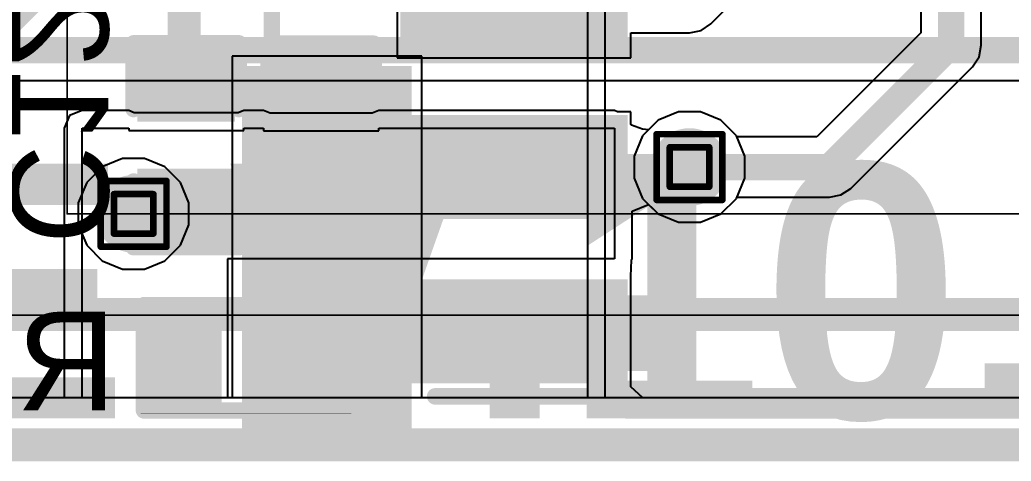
# Model space of a CAD drawing. Header units: inches. Extents: x -6 to 5433, y -4 to 5447.
# Drawn here: x 26.64 to 34.29, y -3.63 to -0.22 of the extents above; entities that cross this region are included whole.
import ezdxf

# ---------------------------------------------------------------- set-up
doc = ezdxf.new("R2010")
doc.units = ezdxf.units.IN
for name, color, linetype in [('Board_outline', 216, 'Continuous'), ('Bottom Layer', 5, 'Continuous'), ('Bottom Overlay', 54, 'Continuous'), ('Bottom Paste', 16, 'Continuous'), ('Bottom Solder', 6, 'Continuous'), ('Drill Drawing', 1, 'Continuous'), ('Ground', 16, 'Continuous'), ('Mechanical 4', 56, 'Continuous'), ('Power', 76, 'Continuous'), ('Top Layer', 1, 'Continuous'), ('Top Overlay', 2, 'Continuous'), ('Top Paste', 8, 'Continuous'), ('Top Solder', 216, 'Continuous'), ('Via Holes', 16, 'Continuous')]:
    doc.layers.add(name, color=color, linetype=linetype)
doc.styles.add('Arial', font='', dxfattribs={"height": 0.2})
doc.styles.add('Arial_Bold', font='', dxfattribs={"height": 0.2})
doc.styles.get('Arial').set_extended_font_data('Arial')
doc.styles.get('Arial_Bold').set_extended_font_data('Arial', bold=True)

# ---------------------------------------------------------------- blocks, each defined once
blk = doc.blocks.new('SOIC_8_0_154___3_90___W______B_25')
at = {"layer": 'Bottom Layer'}
for points in [[(-1.925, 2.205), (-1.925, 1.605), (-3.475, 1.605), (-3.475, 2.205)], [(3.475, 2.205), (3.475, 1.605), (1.925, 1.605), (1.925, 2.205)], [(-1.925, 0.935), (-1.925, 0.335), (-3.475, 0.335), (-3.475, 0.935)], [(3.475, 0.935), (3.475, 0.335), (1.925, 0.335), (1.925, 0.935)], [(-1.925, -0.335), (-1.925, -0.935), (-3.475, -0.935), (-3.475, -0.335)], [(3.475, -0.335), (3.475, -0.935), (1.925, -0.935), (1.925, -0.335)], [(-1.925, -1.605), (-1.925, -2.205), (-3.475, -2.205), (-3.475, -1.605)], [(3.475, -1.605), (3.475, -2.205), (1.925, -2.205), (1.925, -1.605)]]:
    blk.add_hatch(color=5, dxfattribs=at).paths.add_polyline_path(points)
at = {"layer": 'Bottom Overlay'}
blk.add_hatch(color=54, dxfattribs=at).paths.add_polyline_path([(-1.8381, -2.2098), (-1.4825, -2.2098), (-1.4825, -1.6256), (-1.8381, -1.6256)])
at = {"layer": 'Bottom Paste'}
for points in [[(-1.925, 2.205), (-1.925, 1.605), (-3.475, 1.605), (-3.475, 2.205)], [(3.475, 2.205), (3.475, 1.605), (1.925, 1.605), (1.925, 2.205)], [(-1.925, 0.935), (-1.925, 0.335), (-3.475, 0.335), (-3.475, 0.935)], [(3.475, 0.935), (3.475, 0.335), (1.925, 0.335), (1.925, 0.935)], [(-1.925, -0.335), (-1.925, -0.935), (-3.475, -0.935), (-3.475, -0.335)], [(3.475, -0.335), (3.475, -0.935), (1.925, -0.935), (1.925, -0.335)], [(-1.925, -1.605), (-1.925, -2.205), (-3.475, -2.205), (-3.475, -1.605)], [(3.475, -1.605), (3.475, -2.205), (1.925, -2.205), (1.925, -1.605)]]:
    blk.add_hatch(color=16, dxfattribs=at).paths.add_polyline_path(points)
at = {"layer": 'Bottom Solder'}
for points in [[(-1.8234, 2.3066), (-1.8234, 1.5034), (-3.5766, 1.5034), (-3.5766, 2.3066)], [(3.5766, 2.3066), (3.5766, 1.5034), (1.8234, 1.5034), (1.8234, 2.3066)], [(-1.8234, 1.0366), (-1.8234, 0.2334), (-3.5766, 0.2334), (-3.5766, 1.0366)], [(3.5766, 1.0366), (3.5766, 0.2334), (1.8234, 0.2334), (1.8234, 1.0366)], [(-1.8234, -0.2334), (-1.8234, -1.0366), (-3.5766, -1.0366), (-3.5766, -0.2334)], [(3.5766, -0.2334), (3.5766, -1.0366), (1.8234, -1.0366), (1.8234, -0.2334)], [(-1.8234, -1.5034), (-1.8234, -2.3066), (-3.5766, -2.3066), (-3.5766, -1.5034)], [(3.5766, -1.5034), (3.5766, -2.3066), (1.8234, -2.3066), (1.8234, -1.5034)]]:
    blk.add_hatch(color=6, dxfattribs=at).paths.add_polyline_path(points)
at = {"layer": 'Bottom Overlay'}
for points in [[(-1.8288, 2.5146, 0.127, 0.127, 0), (1.8034, 2.5146, 0.127, 0.127, 0)], [(-3.794, -1.8034, 0.127, 0.127, 0), (-3.667, -1.9304, 0.127, 0.127, 0)], [(-3.794, -2.0574, 0.127, 0.127, 0), (-3.794, -1.8034, 0.127, 0.127, 0)], [(-3.794, -2.0574, 0.127, 0.127, 0), (-3.667, -1.9304, 0.127, 0.127, 0)], [(-1.8288, -2.5146, 0.127, 0.127, 0), (1.8034, -2.5146, 0.127, 0.127, 0)]]:
    blk.add_lwpolyline(points, format="xyseb", dxfattribs=at)
for points in [[(-1.8605, 2.5146, 0.0635, 0.0635, 1), (-1.7971, 2.5146, 0.0635, 0.0635, 1)], [(1.7716, 2.5146, 0.0635, 0.0635, 1), (1.8352, 2.5146, 0.0635, 0.0635, 1)], [(-3.8258, -1.8034, 0.0635, 0.0635, 1), (-3.7623, -1.8034, 0.0635, 0.0635, 1)], [(-3.8258, -1.8034, 0.0635, 0.0635, 1), (-3.7623, -1.8034, 0.0635, 0.0635, 1)], [(-3.6988, -1.9304, 0.0635, 0.0635, 1), (-3.6353, -1.9304, 0.0635, 0.0635, 1)], [(-3.6988, -1.9304, 0.0635, 0.0635, 1), (-3.6353, -1.9304, 0.0635, 0.0635, 1)], [(-3.8258, -2.0574, 0.0635, 0.0635, 1), (-3.7623, -2.0574, 0.0635, 0.0635, 1)], [(-3.8258, -2.0574, 0.0635, 0.0635, 1), (-3.7623, -2.0574, 0.0635, 0.0635, 1)], [(-1.8605, -2.5146, 0.0635, 0.0635, 1), (-1.7971, -2.5146, 0.0635, 0.0635, 1)], [(1.7716, -2.5146, 0.0635, 0.0635, 1), (1.8352, -2.5146, 0.0635, 0.0635, 1)]]:
    blk.add_lwpolyline(points, format="xyseb", close=True, dxfattribs=at)
blk = doc.blocks.new('R___0402_B_27')
at = {"layer": 'Bottom Layer'}
for points in [[(-0.2413, 0.3175), (-0.2413, -0.3175), (-0.6985, -0.3175), (-0.6985, 0.3175)], [(0.6985, 0.3175), (0.6985, -0.3175), (0.2413, -0.3175), (0.2413, 0.3175)]]:
    blk.add_hatch(color=5, dxfattribs=at).paths.add_polyline_path(points)
at = {"layer": 'Bottom Paste'}
for points in [[(-0.2413, 0.3175), (-0.2413, -0.3175), (-0.6985, -0.3175), (-0.6985, 0.3175)], [(0.6985, 0.3175), (0.6985, -0.3175), (0.2413, -0.3175), (0.2413, 0.3175)]]:
    blk.add_hatch(color=16, dxfattribs=at).paths.add_polyline_path(points)
at = {"layer": 'Bottom Solder'}
for points in [[(-0.1863, 0.3725), (-0.1863, -0.3725), (-0.7535, -0.3725), (-0.7535, 0.3725)], [(0.7535, 0.3725), (0.7535, -0.3725), (0.1863, -0.3725), (0.1863, 0.3725)]]:
    blk.add_hatch(color=6, dxfattribs=at).paths.add_polyline_path(points)
at = {"layer": 'Bottom Overlay'}
for points in [[(-0.7874, 0.4064, 0.127, 0.127, 0), (-0.7874, -0.4064, 0.127, 0.127, 0)], [(0.7874, 0.4064, 0.127, 0.127, 0), (-0.7874, 0.4064, 0.127, 0.127, 0)], [(0.7874, 0.4064, 0.127, 0.127, 0), (0.7874, -0.4064, 0.127, 0.127, 0)], [(0.8128, 0.4318, 0.00323, 0.00323, 0), (-0.8128, 0.4318, 0.00323, 0.00323, 0)], [(0.7874, -0.4064, 0.127, 0.127, 0), (-0.7874, -0.4064, 0.127, 0.127, 0)]]:
    blk.add_lwpolyline(points, format="xyseb", dxfattribs=at)
for points in [[(-0.8191, 0.4064, 0.0635, 0.0635, 1), (-0.7556, 0.4064, 0.0635, 0.0635, 1)], [(-0.8191, 0.4064, 0.0635, 0.0635, 1), (-0.7556, 0.4064, 0.0635, 0.0635, 1)], [(0.7556, 0.4064, 0.0635, 0.0635, 1), (0.8191, 0.4064, 0.0635, 0.0635, 1)], [(0.7556, 0.4064, 0.0635, 0.0635, 1), (0.8191, 0.4064, 0.0635, 0.0635, 1)], [(-0.8136, 0.4318, 0.00161, 0.00161, 1), (-0.812, 0.4318, 0.00161, 0.00161, 1)], [(0.812, 0.4318, 0.00161, 0.00161, 1), (0.8136, 0.4318, 0.00161, 0.00161, 1)], [(-0.8191, -0.4064, 0.0635, 0.0635, 1), (-0.7556, -0.4064, 0.0635, 0.0635, 1)], [(-0.8191, -0.4064, 0.0635, 0.0635, 1), (-0.7556, -0.4064, 0.0635, 0.0635, 1)], [(0.7556, -0.4064, 0.0635, 0.0635, 1), (0.8191, -0.4064, 0.0635, 0.0635, 1)], [(0.7556, -0.4064, 0.0635, 0.0635, 1), (0.8191, -0.4064, 0.0635, 0.0635, 1)]]:
    blk.add_lwpolyline(points, format="xyseb", close=True, dxfattribs=at)
blk = doc.blocks.new('____0402_B_31')
at = {"layer": 'Bottom Layer'}
for points in [[(-0.2413, 0.3175), (-0.2413, -0.3175), (-0.6985, -0.3175), (-0.6985, 0.3175)], [(0.6985, 0.3175), (0.6985, -0.3175), (0.2413, -0.3175), (0.2413, 0.3175)]]:
    blk.add_hatch(color=5, dxfattribs=at).paths.add_polyline_path(points)
at = {"layer": 'Bottom Paste'}
for points in [[(-0.2413, 0.3175), (-0.2413, -0.3175), (-0.6985, -0.3175), (-0.6985, 0.3175)], [(0.6985, 0.3175), (0.6985, -0.3175), (0.2413, -0.3175), (0.2413, 0.3175)]]:
    blk.add_hatch(color=16, dxfattribs=at).paths.add_polyline_path(points)
at = {"layer": 'Bottom Solder'}
for points in [[(-0.1813, 0.3775), (-0.1813, -0.3775), (-0.7585, -0.3775), (-0.7585, 0.3775)], [(0.7585, 0.3775), (0.7585, -0.3775), (0.1813, -0.3775), (0.1813, 0.3775)]]:
    blk.add_hatch(color=6, dxfattribs=at).paths.add_polyline_path(points)
at = {"layer": 'Bottom Overlay'}
for points in [[(-0.7874, -0.4064, 0.127, 0.127, 0), (-0.7874, 0.4064, 0.127, 0.127, 0)], [(-0.2794, 0.4064, 0.127, 0.127, 0), (-0.7874, 0.4064, 0.127, 0.127, 0)], [(0.7874, 0.4064, 0.127, 0.127, 0), (0.2794, 0.4064, 0.127, 0.127, 0)], [(0.7874, -0.4064, 0.127, 0.127, 0), (0.7874, 0.4064, 0.127, 0.127, 0)], [(-0.2794, -0.4064, 0.127, 0.127, 0), (-0.7874, -0.4064, 0.127, 0.127, 0)], [(0.7874, -0.4064, 0.127, 0.127, 0), (0.2794, -0.4064, 0.127, 0.127, 0)]]:
    blk.add_lwpolyline(points, format="xyseb", dxfattribs=at)
for points in [[(-0.8191, 0.4064, 0.0635, 0.0635, 1), (-0.7556, 0.4064, 0.0635, 0.0635, 1)], [(-0.8191, 0.4064, 0.0635, 0.0635, 1), (-0.7556, 0.4064, 0.0635, 0.0635, 1)], [(-0.3111, 0.4064, 0.0635, 0.0635, 1), (-0.2477, 0.4064, 0.0635, 0.0635, 1)], [(0.2477, 0.4064, 0.0635, 0.0635, 1), (0.3111, 0.4064, 0.0635, 0.0635, 1)], [(0.7556, 0.4064, 0.0635, 0.0635, 1), (0.8191, 0.4064, 0.0635, 0.0635, 1)], [(0.7556, 0.4064, 0.0635, 0.0635, 1), (0.8191, 0.4064, 0.0635, 0.0635, 1)], [(-0.8191, -0.4064, 0.0635, 0.0635, 1), (-0.7556, -0.4064, 0.0635, 0.0635, 1)], [(-0.8191, -0.4064, 0.0635, 0.0635, 1), (-0.7556, -0.4064, 0.0635, 0.0635, 1)], [(-0.3111, -0.4064, 0.0635, 0.0635, 1), (-0.2477, -0.4064, 0.0635, 0.0635, 1)], [(0.2477, -0.4064, 0.0635, 0.0635, 1), (0.3111, -0.4064, 0.0635, 0.0635, 1)], [(0.7556, -0.4064, 0.0635, 0.0635, 1), (0.8191, -0.4064, 0.0635, 0.0635, 1)], [(0.7556, -0.4064, 0.0635, 0.0635, 1), (0.8191, -0.4064, 0.0635, 0.0635, 1)]]:
    blk.add_lwpolyline(points, format="xyseb", close=True, dxfattribs=at)
blk = doc.blocks.new('C___0402_B_32')
at = {"layer": 'Bottom Layer'}
for points in [[(-0.2413, 0.3175), (-0.2413, -0.3175), (-0.6985, -0.3175), (-0.6985, 0.3175)], [(0.6985, 0.3175), (0.6985, -0.3175), (0.2413, -0.3175), (0.2413, 0.3175)]]:
    blk.add_hatch(color=5, dxfattribs=at).paths.add_polyline_path(points)
at = {"layer": 'Bottom Paste'}
for points in [[(-0.2413, 0.3175), (-0.2413, -0.3175), (-0.6985, -0.3175), (-0.6985, 0.3175)], [(0.6985, 0.3175), (0.6985, -0.3175), (0.2413, -0.3175), (0.2413, 0.3175)]]:
    blk.add_hatch(color=16, dxfattribs=at).paths.add_polyline_path(points)
at = {"layer": 'Bottom Solder'}
for points in [[(-0.1813, 0.3775), (-0.1813, -0.3775), (-0.7585, -0.3775), (-0.7585, 0.3775)], [(0.7585, 0.3775), (0.7585, -0.3775), (0.1813, -0.3775), (0.1813, 0.3775)]]:
    blk.add_hatch(color=6, dxfattribs=at).paths.add_polyline_path(points)
at = {"layer": 'Bottom Overlay'}
for points in [[(-0.7874, -0.4064, 0.127, 0.127, 0), (-0.7874, 0.4064, 0.127, 0.127, 0)], [(-0.2794, 0.4064, 0.127, 0.127, 0), (-0.7874, 0.4064, 0.127, 0.127, 0)], [(0.7874, 0.4064, 0.127, 0.127, 0), (0.2794, 0.4064, 0.127, 0.127, 0)], [(0.7874, -0.4064, 0.127, 0.127, 0), (0.7874, 0.4064, 0.127, 0.127, 0)], [(-0.2794, -0.4064, 0.127, 0.127, 0), (-0.7874, -0.4064, 0.127, 0.127, 0)], [(0.7874, -0.4064, 0.127, 0.127, 0), (0.2794, -0.4064, 0.127, 0.127, 0)]]:
    blk.add_lwpolyline(points, format="xyseb", dxfattribs=at)
for points in [[(-0.8191, 0.4064, 0.0635, 0.0635, 1), (-0.7556, 0.4064, 0.0635, 0.0635, 1)], [(-0.8191, 0.4064, 0.0635, 0.0635, 1), (-0.7556, 0.4064, 0.0635, 0.0635, 1)], [(-0.3111, 0.4064, 0.0635, 0.0635, 1), (-0.2477, 0.4064, 0.0635, 0.0635, 1)], [(0.2477, 0.4064, 0.0635, 0.0635, 1), (0.3111, 0.4064, 0.0635, 0.0635, 1)], [(0.7556, 0.4064, 0.0635, 0.0635, 1), (0.8191, 0.4064, 0.0635, 0.0635, 1)], [(0.7556, 0.4064, 0.0635, 0.0635, 1), (0.8191, 0.4064, 0.0635, 0.0635, 1)], [(-0.8191, -0.4064, 0.0635, 0.0635, 1), (-0.7556, -0.4064, 0.0635, 0.0635, 1)], [(-0.8191, -0.4064, 0.0635, 0.0635, 1), (-0.7556, -0.4064, 0.0635, 0.0635, 1)], [(-0.3111, -0.4064, 0.0635, 0.0635, 1), (-0.2477, -0.4064, 0.0635, 0.0635, 1)], [(0.2477, -0.4064, 0.0635, 0.0635, 1), (0.3111, -0.4064, 0.0635, 0.0635, 1)], [(0.7556, -0.4064, 0.0635, 0.0635, 1), (0.8191, -0.4064, 0.0635, 0.0635, 1)], [(0.7556, -0.4064, 0.0635, 0.0635, 1), (0.8191, -0.4064, 0.0635, 0.0635, 1)]]:
    blk.add_lwpolyline(points, format="xyseb", close=True, dxfattribs=at)
blk = doc.blocks.new('ADM6_30_01_5_L_4_2_A_TR_155')
at = {"layer": 'Top Overlay'}
blk.add_lwpolyline([(-11.178, 2.5, 0.2, 0.2, 0), (-11.885, 1.793, 0.2, 0.2, 0)], format="xyseb", dxfattribs=at)
blk = doc.blocks.new('SM08B_GHS_TB_LF__SN__156')
at = {"layer": 'Top Layer'}
blk.add_hatch(color=1, dxfattribs=at).paths.add_polyline_path([(-6.83, -0.2499), (-5.62, -0.2499), (-5.62, -2.9499), (-6.83, -2.9499)])
at = {"layer": 'Top Paste'}
blk.add_hatch(color=8, dxfattribs=at).paths.add_polyline_path([(-6.83, -0.2499), (-5.62, -0.2499), (-5.62, -2.9499), (-6.83, -2.9499)])
at = {"layer": 'Top Solder'}
blk.add_hatch(color=216, dxfattribs=at).paths.add_polyline_path([(-6.88, -0.1999), (-5.57, -0.1999), (-5.57, -3), (-6.88, -3)])
at = {"layer": 'Top Overlay'}
for points in [[(-6.6501, -0.0189, 0.1274, 0.1274, 0), (-6.6501, 1.3499, 0.1274, 0.1274, 0)], [(-5.389, -2.7501, 0.1274, 0.1274, 0), (5.2999, -2.7501, 0.1274, 0.1274, 0)]]:
    blk.add_lwpolyline(points, format="xyseb", dxfattribs=at)
for points in [[(-6.682, -0.0189, 0.0637, 0.0637, 1), (-6.6183, -0.0189, 0.0637, 0.0637, 1)], [(-5.4209, -2.7501, 0.0637, 0.0637, 1), (-5.3572, -2.7501, 0.0637, 0.0637, 1)]]:
    blk.add_lwpolyline(points, format="xyseb", close=True, dxfattribs=at)

msp = doc.modelspace()

# ---------------------------------------------------------------- hatches: boundary and pattern name
at = {"layer": 'Bottom Layer'}
h = msp.add_hatch(color=5, dxfattribs=at)
edge = h.paths.add_edge_path()
edge.add_arc((31.8072, -1.3605), 0.3, 0, 360)
h = msp.add_hatch(color=5, dxfattribs=at)
edge = h.paths.add_edge_path()
edge.add_arc((27.5154, -1.7221), 0.3, 0, 360)
at = {"layer": 'Ground'}
h = msp.add_hatch(color=16, dxfattribs=at)
edge = h.paths.add_edge_path()
edge.add_arc((31.8072, -1.3605), 0.3, 0, 360)
h = msp.add_hatch(color=16, dxfattribs=at)
edge = h.paths.add_edge_path()
edge.add_arc((27.5154, -1.7221), 0.3, 0, 360)
at = {"layer": 'Power'}
h = msp.add_hatch(color=76, dxfattribs=at)
edge = h.paths.add_edge_path()
edge.add_arc((31.8072, -1.3605), 0.3, 0, 360)
h = msp.add_hatch(color=76, dxfattribs=at)
edge = h.paths.add_edge_path()
edge.add_arc((27.5154, -1.7221), 0.3, 0, 360)
at = {"layer": 'Top Layer'}
h = msp.add_hatch(color=1, dxfattribs=at)
edge = h.paths.add_edge_path()
edge.add_arc((31.8072, -1.3605), 0.3, 0, 360)
h = msp.add_hatch(color=1, dxfattribs=at)
edge = h.paths.add_edge_path()
edge.add_arc((27.5154, -1.7221), 0.3, 0, 360)
at = {"layer": 'Via Holes'}
h = msp.add_hatch(color=7, dxfattribs=at)
edge = h.paths.add_edge_path()
edge.add_arc((31.8072, -1.3605), 0.15, 0, 360)
h = msp.add_hatch(color=7, dxfattribs=at)
edge = h.paths.add_edge_path()
edge.add_arc((27.5154, -1.7221), 0.15, 0, 360)

# ---------------------------------------------------------------- linework, layer by layer
at = {"layer": 'Board_outline'}
msp.add_lwpolyline([(-4.9266, -3.505, 0.254, 0.254, 0), (66.0734, -3.505, 0.254, 0.254, 0)], format="xyseb", dxfattribs=at)
at = {"layer": 'Bottom Layer'}
for p, q in [((33.5942, 2.0264), (33.5942, -0.3242)), ((34.0603, -0.4207), (34.0603, 2.0264)), ((31.972, -0.2553), (33.0523, 0.825)), ((29.5501, 0.3365), (29.5501, -0.5175)), ((31.8072, -0.3236), (31.8963, -0.3058)), ((31.8963, -0.3058), (31.972, -0.2553)), ((31.3541, -0.5175), (31.3541, -0.3236)), ((31.3541, -0.3236), (31.8072, -0.3236)), ((33.5942, -0.3242), (32.7909, -1.1274)), ((34.0426, -0.5099), (34.0603, -0.4207)), ((29.5501, -0.5175), (31.3541, -0.5175)), ((33.9921, -0.5855), (34.0426, -0.5099)), ((33.0523, -1.5253), (33.9921, -0.5855)), ((27.0203, -0.9633), (26.98, -1.0605)), ((27.1175, -0.923), (27.0203, -0.9633)), ((27.4773, -0.923), (27.1175, -0.923)), ((27.52, -0.9407), (27.4773, -0.923)), ((28.3237, -0.9407), (27.52, -0.9407)), ((28.3663, -0.923), (28.3237, -0.9407)), ((28.5187, -0.923), (28.3663, -0.923)), ((28.5684, -0.9436), (28.5187, -0.923)), ((29.358, -0.9436), (28.5684, -0.9436)), ((29.4077, -0.923), (29.358, -0.9436)), ((31.2271, -0.923), (29.4077, -0.923)), ((31.2524, -0.9335), (31.2271, -0.923)), ((31.3541, -0.9335), (31.2524, -0.9335)), ((31.3541, -1.0319), (31.3541, -0.9335)), ((31.7222, -0.9335), (31.5653, -0.9985)), ((31.8921, -0.9335), (31.7222, -0.9335)), ((32.049, -0.9985), (31.8921, -0.9335)), ((26.98, -1.0605), (26.98, -3.1425)), ((27.1175, -3.1425), (27.1175, -1.0605)), ((27.1175, -1.0605), (27.4773, -1.0605)), ((27.4773, -1.0605), (27.4773, -1.0782)), ((28.3663, -1.0782), (28.3663, -1.0605)), ((28.3663, -1.0605), (28.5187, -1.0605)), ((28.5187, -1.0605), (28.5187, -1.0811)), ((29.4077, -1.0811), (29.4077, -1.0605)), ((29.4077, -1.0605), (31.2271, -1.0605)), ((31.2271, -1.0605), (31.2271, -2.0688)), ((31.3603, -1.0375), (31.3541, -1.0319)), ((31.4432, -1.0678), (31.3603, -1.0375)), ((31.4916, -1.0722), (31.4432, -1.0678)), ((31.5653, -0.9985), (31.4916, -1.0722)), ((32.1691, -1.1186), (32.049, -0.9985)), ((27.4773, -1.0782), (28.3663, -1.0782)), ((28.5187, -1.0811), (29.4077, -1.0811)), ((32.1728, -1.1274), (32.1691, -1.1186)), ((32.7909, -1.1274), (32.1728, -1.1274)), ((32.9766, -1.5758), (33.0523, -1.5253)), ((32.049, -1.7225), (32.1691, -1.6024)), ((32.1691, -1.6024), (32.1728, -1.5936)), ((32.1728, -1.5936), (32.8874, -1.5936)), ((32.8874, -1.5936), (32.9766, -1.5758)), ((31.3646, -1.7014), (31.4916, -1.6488)), ((31.4916, -1.6488), (31.5653, -1.7225)), ((31.3646, -2.0688), (31.3646, -1.7014)), ((31.5653, -1.7225), (31.7222, -1.7875)), ((31.8921, -1.7875), (32.049, -1.7225)), ((31.7222, -1.7875), (31.8921, -1.7875)), ((31.2271, -2.0688), (28.2393, -2.0688)), ((28.2393, -2.0688), (28.2393, -3.1425)), ((31.3541, -2.2035), (31.3603, -2.0791)), ((31.3603, -2.0791), (31.3646, -2.0688)), ((31.3541, -3.0575), (31.3541, -2.2035)), ((31.3541, -2.2035), (31.3541, -2.2035)), ((31.3541, -2.2035), (31.3541, -2.2035)), ((31.4459, -3.1425), (31.3541, -3.0575)), ((26.8627, -3.1425), (24.9433, -3.1425)), ((26.98, -3.1425), (26.8627, -3.1425)), ((28.2393, -3.1425), (27.1175, -3.1425)), ((34.8583, -3.1425), (31.4459, -3.1425))]:
    msp.add_line(p, q, dxfattribs=at)
for points in [[(33.8272, -0.4207, 0.2032, 0.2032, 0), (33.8272, 2.4709, 0.2032, 0.2032, 0)], [(27.9055, -0.7063, 0.254, 0.254, 0), (27.9055, 0.5123, 0.254, 0.254, 0)], [(32.8874, -1.3605, 0.2032, 0.2032, 0), (33.8272, -0.4207, 0.2032, 0.2032, 0)], [(27.9055, -0.7063, 0.254, 0.254, 0), (27.9218, -0.7226, 0.254, 0.254, 0)], [(27.9247, -0.7255, 0.254, 0.254, 0), (28.9632, -0.7255, 0.254, 0.254, 0)], [(30.4521, -1.3605, 0.2032, 0.2032, 0), (32.8874, -1.3605, 0.2032, 0.2032, 0)], [(28.8525, -2.8337, 0.2032, 0.2032, 0), (30.4521, -2.8337, 0.2032, 0.2032, 0)]]:
    msp.add_lwpolyline(points, format="xyseb", dxfattribs=at)
for points in [[(33.7764, -0.4207, 0.1016, 0.1016, 1), (33.878, -0.4207, 0.1016, 0.1016, 1)], [(33.7764, -0.4207, 0.1016, 0.1016, 1), (33.878, -0.4207, 0.1016, 0.1016, 1)], [(27.842, -0.7063, 0.127, 0.127, 1), (27.969, -0.7063, 0.127, 0.127, 1)], [(27.842, -0.7063, 0.127, 0.127, 1), (27.969, -0.7063, 0.127, 0.127, 1)], [(27.8583, -0.7226, 0.127, 0.127, 1), (27.9853, -0.7226, 0.127, 0.127, 1)], [(27.8612, -0.7255, 0.127, 0.127, 1), (27.9882, -0.7255, 0.127, 0.127, 1)], [(28.8997, -0.7255, 0.127, 0.127, 1), (29.0267, -0.7255, 0.127, 0.127, 1)], [(30.4013, -1.3605, 0.1016, 0.1016, 1), (30.5029, -1.3605, 0.1016, 0.1016, 1)], [(32.8366, -1.3605, 0.1016, 0.1016, 1), (32.9382, -1.3605, 0.1016, 0.1016, 1)], [(32.8366, -1.3605, 0.1016, 0.1016, 1), (32.9382, -1.3605, 0.1016, 0.1016, 1)], [(28.8017, -2.8337, 0.1016, 0.1016, 1), (28.9033, -2.8337, 0.1016, 0.1016, 1)], [(30.4013, -2.8337, 0.1016, 0.1016, 1), (30.5029, -2.8337, 0.1016, 0.1016, 1)]]:
    msp.add_lwpolyline(points, format="xyseb", close=True, dxfattribs=at)
at = {"layer": 'Drill Drawing'}
for points in [[(31.5532, -1.1065, 0.0508, 0.0508, 0), (32.0612, -1.1065, 0.0508, 0.0508, 0)], [(31.5532, -1.6145, 0.0508, 0.0508, 0), (31.5532, -1.1065, 0.0508, 0.0508, 0)], [(32.0612, -1.6145, 0.0508, 0.0508, 0), (32.0612, -1.1065, 0.0508, 0.0508, 0)], [(31.6548, -1.2081, 0.0508, 0.0508, 0), (31.9596, -1.2081, 0.0508, 0.0508, 0)], [(31.6548, -1.5129, 0.0508, 0.0508, 0), (31.6548, -1.2081, 0.0508, 0.0508, 0)], [(31.9596, -1.5129, 0.0508, 0.0508, 0), (31.9596, -1.2081, 0.0508, 0.0508, 0)], [(27.2614, -1.4681, 0.0508, 0.0508, 0), (27.7694, -1.4681, 0.0508, 0.0508, 0)], [(27.2614, -1.9761, 0.0508, 0.0508, 0), (27.2614, -1.4681, 0.0508, 0.0508, 0)], [(27.7694, -1.9761, 0.0508, 0.0508, 0), (27.7694, -1.4681, 0.0508, 0.0508, 0)], [(31.6548, -1.5129, 0.0508, 0.0508, 0), (31.9596, -1.5129, 0.0508, 0.0508, 0)], [(27.363, -1.5697, 0.0508, 0.0508, 0), (27.6678, -1.5697, 0.0508, 0.0508, 0)], [(27.363, -1.8745, 0.0508, 0.0508, 0), (27.363, -1.5697, 0.0508, 0.0508, 0)], [(27.6678, -1.8745, 0.0508, 0.0508, 0), (27.6678, -1.5697, 0.0508, 0.0508, 0)], [(31.5532, -1.6145, 0.0508, 0.0508, 0), (32.0612, -1.6145, 0.0508, 0.0508, 0)], [(27.363, -1.8745, 0.0508, 0.0508, 0), (27.6678, -1.8745, 0.0508, 0.0508, 0)], [(27.2614, -1.9761, 0.0508, 0.0508, 0), (27.7694, -1.9761, 0.0508, 0.0508, 0)]]:
    msp.add_lwpolyline(points, format="xyseb", dxfattribs=at)
for points in [[(31.5405, -1.1065, 0.0254, 0.0254, 1), (31.5659, -1.1065, 0.0254, 0.0254, 1)], [(31.5405, -1.1065, 0.0254, 0.0254, 1), (31.5659, -1.1065, 0.0254, 0.0254, 1)], [(32.0485, -1.1065, 0.0254, 0.0254, 1), (32.0739, -1.1065, 0.0254, 0.0254, 1)], [(32.0485, -1.1065, 0.0254, 0.0254, 1), (32.0739, -1.1065, 0.0254, 0.0254, 1)], [(31.6421, -1.2081, 0.0254, 0.0254, 1), (31.6675, -1.2081, 0.0254, 0.0254, 1)], [(31.6421, -1.2081, 0.0254, 0.0254, 1), (31.6675, -1.2081, 0.0254, 0.0254, 1)], [(31.9469, -1.2081, 0.0254, 0.0254, 1), (31.9723, -1.2081, 0.0254, 0.0254, 1)], [(31.9469, -1.2081, 0.0254, 0.0254, 1), (31.9723, -1.2081, 0.0254, 0.0254, 1)], [(27.2487, -1.4681, 0.0254, 0.0254, 1), (27.2741, -1.4681, 0.0254, 0.0254, 1)], [(27.2487, -1.4681, 0.0254, 0.0254, 1), (27.2741, -1.4681, 0.0254, 0.0254, 1)], [(27.7567, -1.4681, 0.0254, 0.0254, 1), (27.7821, -1.4681, 0.0254, 0.0254, 1)], [(27.7567, -1.4681, 0.0254, 0.0254, 1), (27.7821, -1.4681, 0.0254, 0.0254, 1)], [(31.6421, -1.5129, 0.0254, 0.0254, 1), (31.6675, -1.5129, 0.0254, 0.0254, 1)], [(31.6421, -1.5129, 0.0254, 0.0254, 1), (31.6675, -1.5129, 0.0254, 0.0254, 1)], [(31.9469, -1.5129, 0.0254, 0.0254, 1), (31.9723, -1.5129, 0.0254, 0.0254, 1)], [(31.9469, -1.5129, 0.0254, 0.0254, 1), (31.9723, -1.5129, 0.0254, 0.0254, 1)], [(27.3503, -1.5697, 0.0254, 0.0254, 1), (27.3757, -1.5697, 0.0254, 0.0254, 1)], [(27.3503, -1.5697, 0.0254, 0.0254, 1), (27.3757, -1.5697, 0.0254, 0.0254, 1)], [(27.6551, -1.5697, 0.0254, 0.0254, 1), (27.6805, -1.5697, 0.0254, 0.0254, 1)], [(27.6551, -1.5697, 0.0254, 0.0254, 1), (27.6805, -1.5697, 0.0254, 0.0254, 1)], [(31.5405, -1.6145, 0.0254, 0.0254, 1), (31.5659, -1.6145, 0.0254, 0.0254, 1)], [(31.5405, -1.6145, 0.0254, 0.0254, 1), (31.5659, -1.6145, 0.0254, 0.0254, 1)], [(32.0485, -1.6145, 0.0254, 0.0254, 1), (32.0739, -1.6145, 0.0254, 0.0254, 1)], [(32.0485, -1.6145, 0.0254, 0.0254, 1), (32.0739, -1.6145, 0.0254, 0.0254, 1)], [(27.3503, -1.8745, 0.0254, 0.0254, 1), (27.3757, -1.8745, 0.0254, 0.0254, 1)], [(27.3503, -1.8745, 0.0254, 0.0254, 1), (27.3757, -1.8745, 0.0254, 0.0254, 1)], [(27.6551, -1.8745, 0.0254, 0.0254, 1), (27.6805, -1.8745, 0.0254, 0.0254, 1)], [(27.6551, -1.8745, 0.0254, 0.0254, 1), (27.6805, -1.8745, 0.0254, 0.0254, 1)], [(27.2487, -1.9761, 0.0254, 0.0254, 1), (27.2741, -1.9761, 0.0254, 0.0254, 1)], [(27.2487, -1.9761, 0.0254, 0.0254, 1), (27.2741, -1.9761, 0.0254, 0.0254, 1)], [(27.7567, -1.9761, 0.0254, 0.0254, 1), (27.7821, -1.9761, 0.0254, 0.0254, 1)], [(27.7567, -1.9761, 0.0254, 0.0254, 1), (27.7821, -1.9761, 0.0254, 0.0254, 1)]]:
    msp.add_lwpolyline(points, format="xyseb", close=True, dxfattribs=at)
at = {"layer": 'Ground'}
for p, q in [((17.5521, -0.691), (38.5611, -0.691)), ((31.7222, -0.9335), (31.5653, -0.9985)), ((31.8921, -0.9335), (31.7222, -0.9335)), ((32.049, -0.9985), (31.8921, -0.9335)), ((31.5653, -0.9985), (31.4452, -1.1186)), ((32.1691, -1.1186), (32.049, -0.9985)), ((31.4452, -1.1186), (31.3802, -1.2756)), ((32.2342, -1.2756), (32.1691, -1.1186)), ((27.4305, -1.2951), (27.2735, -1.3601)), ((27.6003, -1.2951), (27.4305, -1.2951)), ((27.7573, -1.3601), (27.6003, -1.2951)), ((31.3802, -1.2756), (31.3802, -1.4454)), ((32.2342, -1.4454), (32.2342, -1.2756)), ((27.2735, -1.3601), (27.1534, -1.4802)), ((27.8774, -1.4802), (27.7573, -1.3601)), ((31.3802, -1.4454), (31.4452, -1.6024)), ((32.1691, -1.6024), (32.2342, -1.4454)), ((27.1534, -1.4802), (27.0884, -1.6372)), ((27.9424, -1.6372), (27.8774, -1.4802)), ((31.4452, -1.6024), (31.5653, -1.7225)), ((32.049, -1.7225), (32.1691, -1.6024)), ((27.0884, -1.6372), (27.0884, -1.807)), ((27.9424, -1.807), (27.9424, -1.6372)), ((31.5653, -1.7225), (31.7222, -1.7875)), ((31.8921, -1.7875), (32.049, -1.7225)), ((27.0884, -1.807), (27.1534, -1.964)), ((27.8774, -1.964), (27.9424, -1.807)), ((31.7222, -1.7875), (31.8921, -1.7875)), ((27.1534, -1.964), (27.2735, -2.0841)), ((27.7573, -2.0841), (27.8774, -1.964)), ((27.2735, -2.0841), (27.4305, -2.1491)), ((27.6003, -2.1491), (27.7573, -2.0841)), ((27.4305, -2.1491), (27.6003, -2.1491)), ((36.6572, -3.1425), (23.4537, -3.1425))]:
    msp.add_line(p, q, dxfattribs=at)
msp.add_lwpolyline([(17.5521, -0.4579, 0.2032, 0.2032, 0), (38.5611, -0.4579, 0.2032, 0.2032, 0)], format="xyseb", dxfattribs=at)
at = {"layer": 'Mechanical 4'}
for points in [[(27.0021, -1.7221, 0.0127, 0.0127, 0), (27.0021, 2.3279, 0.0127, 0.0127, 0)], [(27.0021, -1.7221, 0.0127, 0.0127, 0), (45.2521, -1.7221, 0.0127, 0.0127, 0)], [(-2.5, -2.5, 0.254, 0.254, 0), (67.5, -2.5, 0.254, 0.254, 0)], [(-2.5028, -2.505, 0.0127, 0.0127, 0), (67.4972, -2.505, 0.0127, 0.0127, 0)]]:
    msp.add_lwpolyline(points, format="xyseb", dxfattribs=at)
msp.add_lwpolyline([(26.9989, -1.7221, 0.00635, 0.00635, 1), (27.0053, -1.7221, 0.00635, 0.00635, 1)], format="xyseb", close=True, dxfattribs=at)
msp.add_lwpolyline([(26.9989, -1.7221, 0.00635, 0.00635, 1), (27.0053, -1.7221, 0.00635, 0.00635, 1)], format="xyseb", close=True, dxfattribs=at)
at = {"layer": 'Power'}
msp.add_line((36.6572, -3.1425), (23.4537, -3.1425), dxfattribs=at)
at = {"layer": 'Top Layer'}
for p, q in [((31.0198, -0.0254), (31.0198, -3.1425)), ((31.1572, -3.1425), (31.1572, -0.0254)), ((29.7393, -0.5045), (28.2753, -0.5045)), ((28.2753, -0.5045), (28.2753, -3.1425)), ((29.7393, -3.1425), (29.7393, -0.5045)), ((27.4305, -1.2951), (27.2735, -1.3601)), ((27.6003, -1.2951), (27.4305, -1.2951)), ((27.7573, -1.3601), (27.6003, -1.2951)), ((27.2735, -1.3601), (27.1534, -1.4802)), ((27.8774, -1.4802), (27.7573, -1.3601)), ((27.1534, -1.4802), (27.0884, -1.6372)), ((27.9424, -1.6372), (27.8774, -1.4802)), ((27.0884, -1.6372), (27.0884, -1.807)), ((27.9424, -1.807), (27.9424, -1.6372)), ((27.0884, -1.807), (27.1534, -1.964)), ((27.8774, -1.964), (27.9424, -1.807)), ((27.1534, -1.964), (27.2735, -2.0841)), ((27.7573, -2.0841), (27.8774, -1.964)), ((27.2735, -2.0841), (27.4305, -2.1491)), ((27.6003, -2.1491), (27.7573, -2.0841)), ((27.4305, -2.1491), (27.6003, -2.1491)), ((28.2753, -3.1425), (23.4537, -3.1425)), ((31.0198, -3.1425), (29.7393, -3.1425)), ((36.6572, -3.1425), (31.1572, -3.1425))]:
    msp.add_line(p, q, dxfattribs=at)

# ---------------------------------------------------------------- block references
for name, p, rotation in [('ADM6_30_01_5_L_4_2_A_TR_155', (15.3106, 2.1867), 180), ('____0402_B_31', (27.9218, -1.1925), 270), ('C___0402_B_32', (28.9632, -1.1954), 270), ('R___0402_B_27', (28.3826, -2.8337), 180)]:
    msp.add_blockref(name, p, dxfattribs=dict(rotation=rotation))
for name, p in [('SM08B_GHS_TB_LF__SN__156', (35.2324, -0.3815)), ('SOIC_8_0_154___3_90___W______B_25', (33.1521, -0.7255))]:
    msp.add_blockref(name, p)

# ---------------------------------------------------------------- texts
at = {"layer": 'Bottom Overlay', "style": 'Arial', "text_generation_flag": 2}
msp.add_text('C12', height=0.762, rotation=270, dxfattribs=at).set_placement((26.5588, -1.9581))
msp.add_text('R23', height=0.762, dxfattribs=at).set_placement((27.381, -3.24))
at = {"layer": 'Top Overlay', "style": 'Arial_Bold'}
msp.add_text('POWER MODULE V.10.0.0', height=1.968, rotation=360, dxfattribs=at).set_placement((4.4196, -3.302))

doc.saveas('drawing.dxf')
